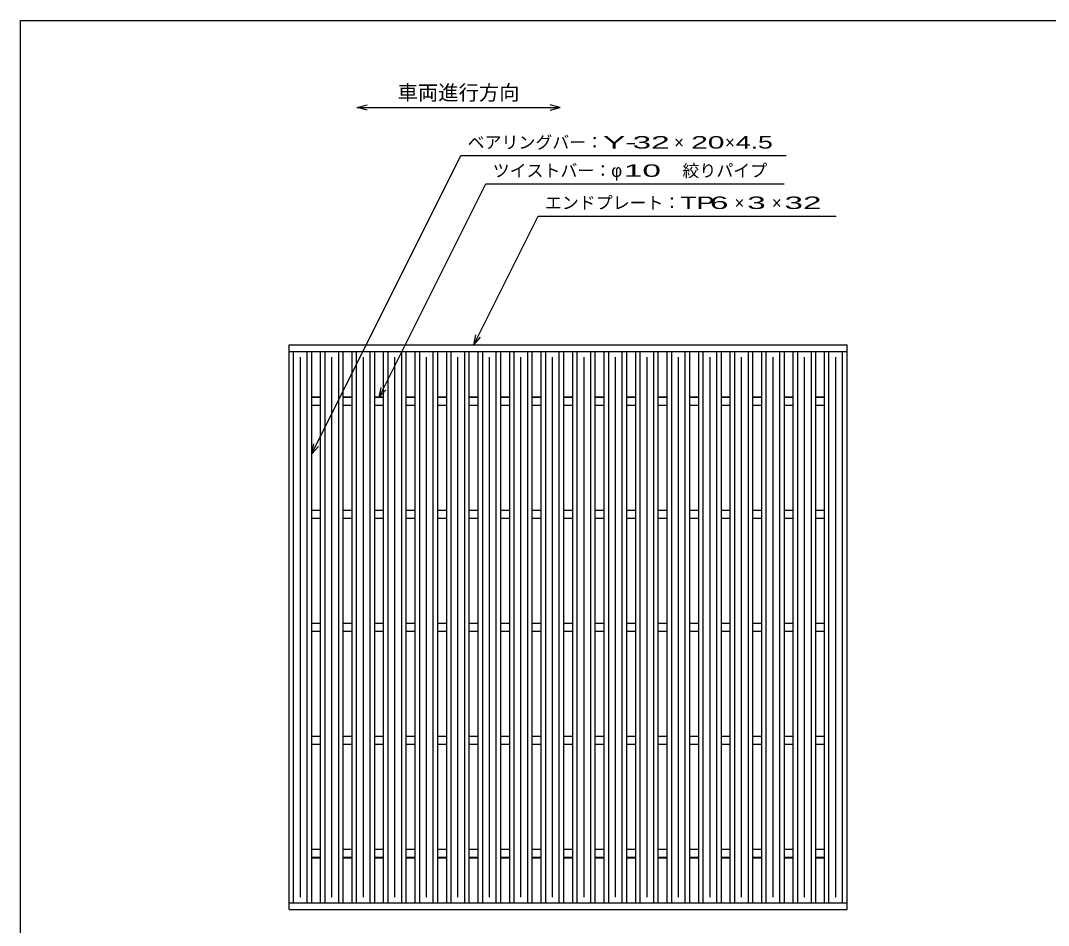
# Model space of a CAD drawing. Units: millimetres, scale not verified. Extents: x -1092 to 1042, y -770 to 629.
# Drawn here: x -1034 to -124, y -172 to 629 of the extents above; entities that cross this region are included whole.
import ezdxf
from ezdxf.enums import TextEntityAlignment as Align

# ---------------------------------------------------------------- set-up
doc = ezdxf.new("R2010")
doc.units = ezdxf.units.MM
doc.header["$LTSCALE"] = 6
for name, color, linetype, lineweight in [('CADPAC_LAYER_0000', 150, 'Continuous', 25), ('CADPAC_LAYER_0048', 3, 'Continuous', 25), ('CADPAC_LAYER_0054', 2, 'Continuous', 25)]:
    doc.layers.add(name, color=color, linetype=linetype, lineweight=lineweight)
doc.styles.add('ベクトル', font='')
doc.styles.get('ベクトル').set_extended_font_data('ベクトル')

msp = doc.modelspace()

# ---------------------------------------------------------------- linework, layer by layer
at = {"layer": 'CADPAC_LAYER_0000'}
for p, q in [((-1034.4, -690.9), (-1034.4, 629.1)), ((-1034.4, 629.1), (1041.6, 629.1))]:
    msp.add_line(p, q, dxfattribs=at)
at = {"layer": 'CADPAC_LAYER_0048'}
for p, q in [((-796.6, 342.1), (-302.6, 342.1)), ((-796.6, 336.1), (-796.6, 342.1)), ((-302.6, 336.1), (-302.6, 342.1)), ((-796.6, 336.1), (-302.6, 336.1)), ((-796.6, -151.9), (-796.6, 336.1)), ((-796.6, 336.1), (-776.6, 336.1)), ((-792.6, -151.9), (-792.6, 336.1)), ((-786.6, -146.9), (-786.6, 331.1)), ((-780.6, -151.9), (-780.6, 336.1)), ((-776.6, -151.9), (-776.6, 336.1)), ((-768.7, -151.9), (-768.7, 336.1)), ((-768.7, 336.1), (-748.7, 336.1)), ((-764.7, -151.9), (-764.7, 336.1)), ((-758.7, -146.9), (-758.7, 331.1)), ((-752.7, -151.9), (-752.7, 336.1)), ((-748.7, -151.9), (-748.7, 336.1)), ((-740.8, -151.9), (-740.8, 336.1)), ((-740.8, 336.1), (-720.8, 336.1)), ((-736.8, -151.9), (-736.8, 336.1)), ((-730.8, -146.9), (-730.8, 331.1)), ((-724.8, -151.9), (-724.8, 336.1)), ((-720.8, -151.9), (-720.8, 336.1)), ((-712.9, -151.9), (-712.9, 336.1)), ((-712.9, 336.1), (-692.9, 336.1)), ((-708.9, -151.9), (-708.9, 336.1)), ((-702.9, -146.9), (-702.9, 331.1)), ((-696.9, -151.9), (-696.9, 336.1)), ((-692.9, -151.9), (-692.9, 336.1)), ((-685, -151.9), (-685, 336.1)), ((-685, 336.1), (-665, 336.1)), ((-681, -151.9), (-681, 336.1)), ((-675, -146.9), (-675, 331.1)), ((-669, -151.9), (-669, 336.1)), ((-665, -151.9), (-665, 336.1)), ((-657.1, -151.9), (-657.1, 336.1)), ((-657.1, 336.1), (-637.1, 336.1)), ((-653.1, -151.9), (-653.1, 336.1)), ((-647.1, -146.9), (-647.1, 331.1)), ((-641.1, -151.9), (-641.1, 336.1)), ((-637.1, -151.9), (-637.1, 336.1)), ((-629.2, -151.9), (-629.2, 336.1)), ((-629.2, 336.1), (-609.2, 336.1)), ((-625.2, -151.9), (-625.2, 336.1)), ((-619.2, -146.9), (-619.2, 331.1)), ((-613.2, -151.9), (-613.2, 336.1)), ((-609.2, -151.9), (-609.2, 336.1)), ((-601.3, -151.9), (-601.3, 336.1)), ((-601.3, 336.1), (-581.3, 336.1)), ((-597.3, -151.9), (-597.3, 336.1)), ((-591.3, -146.9), (-591.3, 331.1)), ((-585.3, -151.9), (-585.3, 336.1)), ((-581.3, -151.9), (-581.3, 336.1)), ((-573.4, -151.9), (-573.4, 336.1)), ((-573.4, 336.1), (-553.4, 336.1)), ((-569.4, -151.9), (-569.4, 336.1)), ((-563.4, -146.9), (-563.4, 331.1)), ((-557.4, -151.9), (-557.4, 336.1)), ((-553.4, -151.9), (-553.4, 336.1)), ((-545.5, -151.9), (-545.5, 336.1)), ((-545.5, 336.1), (-525.5, 336.1)), ((-541.5, -151.9), (-541.5, 336.1)), ((-535.5, -146.9), (-535.5, 331.1)), ((-529.5, -151.9), (-529.5, 336.1)), ((-525.5, -151.9), (-525.5, 336.1)), ((-517.6, -151.9), (-517.6, 336.1)), ((-517.6, 336.1), (-497.6, 336.1)), ((-513.6, -151.9), (-513.6, 336.1)), ((-507.6, -146.9), (-507.6, 331.1)), ((-501.6, -151.9), (-501.6, 336.1)), ((-497.6, -151.9), (-497.6, 336.1)), ((-489.7, -151.9), (-489.7, 336.1)), ((-489.7, 336.1), (-469.7, 336.1)), ((-485.7, -151.9), (-485.7, 336.1)), ((-479.7, -146.9), (-479.7, 331.1)), ((-473.7, -151.9), (-473.7, 336.1)), ((-469.7, -151.9), (-469.7, 336.1)), ((-461.8, -151.9), (-461.8, 336.1)), ((-461.8, 336.1), (-441.8, 336.1)), ((-457.8, -151.9), (-457.8, 336.1)), ((-451.8, -146.9), (-451.8, 331.1)), ((-445.8, -151.9), (-445.8, 336.1)), ((-441.8, -151.9), (-441.8, 336.1)), ((-433.9, -151.9), (-433.9, 336.1)), ((-433.9, 336.1), (-413.9, 336.1)), ((-429.9, -151.9), (-429.9, 336.1)), ((-423.9, -146.9), (-423.9, 331.1)), ((-417.9, -151.9), (-417.9, 336.1)), ((-413.9, -151.9), (-413.9, 336.1)), ((-406, -151.9), (-406, 336.1)), ((-406, 336.1), (-386, 336.1)), ((-402, -151.9), (-402, 336.1)), ((-396, -146.9), (-396, 331.1)), ((-390, -151.9), (-390, 336.1)), ((-386, -151.9), (-386, 336.1)), ((-378.1, -151.9), (-378.1, 336.1)), ((-378.1, 336.1), (-358.1, 336.1)), ((-374.1, -151.9), (-374.1, 336.1)), ((-368.1, -146.9), (-368.1, 331.1)), ((-362.1, -151.9), (-362.1, 336.1)), ((-358.1, -151.9), (-358.1, 336.1)), ((-350.2, -151.9), (-350.2, 336.1)), ((-350.2, 336.1), (-330.2, 336.1)), ((-346.2, -151.9), (-346.2, 336.1)), ((-340.2, -146.9), (-340.2, 331.1)), ((-334.2, -151.9), (-334.2, 336.1)), ((-330.2, -151.9), (-330.2, 336.1)), ((-322.6, -151.9), (-322.6, 336.1)), ((-322.6, 336.1), (-302.6, 336.1)), ((-318.6, -151.9), (-318.6, 336.1)), ((-312.6, -146.9), (-312.6, 331.1)), ((-306.6, -151.9), (-306.6, 336.1)), ((-302.6, -151.9), (-302.6, 336.1)), ((-776.6, 296.1), (-768.7, 296.1)), ((-776.6, 295.6), (-768.7, 295.6)), ((-748.7, 296.1), (-740.8, 296.1)), ((-748.7, 295.6), (-740.8, 295.6)), ((-720.8, 296.1), (-712.9, 296.1)), ((-720.8, 295.6), (-712.9, 295.6)), ((-692.9, 296.1), (-685, 296.1)), ((-692.9, 295.6), (-685, 295.6)), ((-665, 296.1), (-657.1, 296.1)), ((-665, 295.6), (-657.1, 295.6)), ((-637.1, 296.1), (-629.2, 296.1)), ((-637.1, 295.6), (-629.2, 295.6)), ((-609.2, 296.1), (-601.3, 296.1)), ((-609.2, 295.6), (-601.3, 295.6)), ((-581.3, 296.1), (-573.4, 296.1)), ((-581.3, 295.6), (-573.4, 295.6)), ((-553.4, 296.1), (-545.5, 296.1)), ((-553.4, 295.6), (-545.5, 295.6)), ((-525.5, 296.1), (-517.6, 296.1)), ((-525.5, 295.6), (-517.6, 295.6)), ((-497.6, 296.1), (-489.7, 296.1)), ((-497.6, 295.6), (-489.7, 295.6)), ((-469.7, 296.1), (-461.8, 296.1)), ((-469.7, 295.6), (-461.8, 295.6)), ((-441.8, 296.1), (-433.9, 296.1)), ((-441.8, 295.6), (-433.9, 295.6)), ((-413.9, 296.1), (-406, 296.1)), ((-413.9, 295.6), (-406, 295.6)), ((-386, 296.1), (-378.1, 296.1)), ((-386, 295.6), (-378.1, 295.6)), ((-358.1, 296.1), (-350.2, 296.1)), ((-358.1, 295.6), (-350.2, 295.6)), ((-330.2, 296.1), (-322.3, 296.1)), ((-330.2, 295.6), (-322.3, 295.6)), ((-776.6, 288.6), (-768.7, 288.6)), ((-748.7, 288.6), (-740.8, 288.6)), ((-720.8, 288.6), (-712.9, 288.6)), ((-692.9, 288.6), (-685, 288.6)), ((-665, 288.6), (-657.1, 288.6)), ((-637.1, 288.6), (-629.2, 288.6)), ((-609.2, 288.6), (-601.3, 288.6)), ((-581.3, 288.6), (-573.4, 288.6)), ((-553.4, 288.6), (-545.5, 288.6)), ((-525.5, 288.6), (-517.6, 288.6)), ((-497.6, 288.6), (-489.7, 288.6)), ((-469.7, 288.6), (-461.8, 288.6)), ((-441.8, 288.6), (-433.9, 288.6)), ((-413.9, 288.6), (-406, 288.6)), ((-386, 288.6), (-378.1, 288.6)), ((-358.1, 288.6), (-350.2, 288.6)), ((-330.2, 288.6), (-322.3, 288.6)), ((-776.6, 195.6), (-768.7, 195.6)), ((-748.7, 195.6), (-740.8, 195.6)), ((-720.8, 195.6), (-712.9, 195.6)), ((-692.9, 195.6), (-685, 195.6)), ((-665, 195.6), (-657.1, 195.6)), ((-637.1, 195.6), (-629.2, 195.6)), ((-609.2, 195.6), (-601.3, 195.6)), ((-581.3, 195.6), (-573.4, 195.6)), ((-553.4, 195.6), (-545.5, 195.6)), ((-525.5, 195.6), (-517.6, 195.6)), ((-497.6, 195.6), (-489.7, 195.6)), ((-469.7, 195.6), (-461.8, 195.6)), ((-441.8, 195.6), (-433.9, 195.6)), ((-413.9, 195.6), (-406, 195.6)), ((-386, 195.6), (-378.1, 195.6)), ((-358.1, 195.6), (-350.2, 195.6)), ((-330.2, 195.6), (-322.3, 195.6)), ((-776.6, 188.6), (-768.7, 188.6)), ((-748.7, 188.6), (-740.8, 188.6)), ((-720.8, 188.6), (-712.9, 188.6)), ((-692.9, 188.6), (-685, 188.6)), ((-665, 188.6), (-657.1, 188.6)), ((-637.1, 188.6), (-629.2, 188.6)), ((-609.2, 188.6), (-601.3, 188.6)), ((-581.3, 188.6), (-573.4, 188.6)), ((-553.4, 188.6), (-545.5, 188.6)), ((-525.5, 188.6), (-517.6, 188.6)), ((-497.6, 188.6), (-489.7, 188.6)), ((-469.7, 188.6), (-461.8, 188.6)), ((-441.8, 188.6), (-433.9, 188.6)), ((-413.9, 188.6), (-406, 188.6)), ((-386, 188.6), (-378.1, 188.6)), ((-358.1, 188.6), (-350.2, 188.6)), ((-330.2, 188.6), (-322.3, 188.6)), ((-776.6, 95.6), (-768.7, 95.6)), ((-748.7, 95.6), (-740.8, 95.6)), ((-720.8, 95.6), (-712.9, 95.6)), ((-692.9, 95.6), (-685, 95.6)), ((-665, 95.6), (-657.1, 95.6)), ((-637.1, 95.6), (-629.2, 95.6)), ((-609.2, 95.6), (-601.3, 95.6)), ((-581.3, 95.6), (-573.4, 95.6)), ((-553.4, 95.6), (-545.5, 95.6)), ((-525.5, 95.6), (-517.6, 95.6)), ((-497.6, 95.6), (-489.7, 95.6)), ((-469.7, 95.6), (-461.8, 95.6)), ((-441.8, 95.6), (-433.9, 95.6)), ((-413.9, 95.6), (-406, 95.6)), ((-386, 95.6), (-378.1, 95.6)), ((-358.1, 95.6), (-350.2, 95.6)), ((-330.2, 95.6), (-322.3, 95.6)), ((-776.6, 88.6), (-768.7, 88.6)), ((-748.7, 88.6), (-740.8, 88.6)), ((-720.8, 88.6), (-712.9, 88.6)), ((-692.9, 88.6), (-685, 88.6)), ((-665, 88.6), (-657.1, 88.6)), ((-637.1, 88.6), (-629.2, 88.6)), ((-609.2, 88.6), (-601.3, 88.6)), ((-581.3, 88.6), (-573.4, 88.6)), ((-553.4, 88.6), (-545.5, 88.6)), ((-525.5, 88.6), (-517.6, 88.6)), ((-497.6, 88.6), (-489.7, 88.6)), ((-469.7, 88.6), (-461.8, 88.6)), ((-441.8, 88.6), (-433.9, 88.6)), ((-413.9, 88.6), (-406, 88.6)), ((-386, 88.6), (-378.1, 88.6)), ((-358.1, 88.6), (-350.2, 88.6)), ((-330.2, 88.6), (-322.3, 88.6)), ((-776.6, -4.4), (-768.7, -4.4)), ((-748.7, -4.4), (-740.8, -4.4)), ((-720.8, -4.4), (-712.9, -4.4)), ((-692.9, -4.4), (-685, -4.4)), ((-665, -4.4), (-657.1, -4.4)), ((-637.1, -4.4), (-629.2, -4.4)), ((-609.2, -4.4), (-601.3, -4.4)), ((-581.3, -4.4), (-573.4, -4.4)), ((-553.4, -4.4), (-545.5, -4.4)), ((-525.5, -4.4), (-517.6, -4.4)), ((-497.6, -4.4), (-489.7, -4.4)), ((-469.7, -4.4), (-461.8, -4.4)), ((-441.8, -4.4), (-433.9, -4.4)), ((-413.9, -4.4), (-406, -4.4)), ((-386, -4.4), (-378.1, -4.4)), ((-358.1, -4.4), (-350.2, -4.4)), ((-330.2, -4.4), (-322.3, -4.4)), ((-776.6, -11.4), (-768.7, -11.4)), ((-748.7, -11.4), (-740.8, -11.4)), ((-720.8, -11.4), (-712.9, -11.4)), ((-692.9, -11.4), (-685, -11.4)), ((-665, -11.4), (-657.1, -11.4)), ((-637.1, -11.4), (-629.2, -11.4)), ((-609.2, -11.4), (-601.3, -11.4)), ((-581.3, -11.4), (-573.4, -11.4)), ((-553.4, -11.4), (-545.5, -11.4)), ((-525.5, -11.4), (-517.6, -11.4)), ((-497.6, -11.4), (-489.7, -11.4)), ((-469.7, -11.4), (-461.8, -11.4)), ((-441.8, -11.4), (-433.9, -11.4)), ((-413.9, -11.4), (-406, -11.4)), ((-386, -11.4), (-378.1, -11.4)), ((-358.1, -11.4), (-350.2, -11.4)), ((-330.2, -11.4), (-322.3, -11.4)), ((-776.6, -104.4), (-768.7, -104.4)), ((-748.7, -104.4), (-740.8, -104.4)), ((-720.8, -104.4), (-712.9, -104.4)), ((-692.9, -104.4), (-685, -104.4)), ((-665, -104.4), (-657.1, -104.4)), ((-637.1, -104.4), (-629.2, -104.4)), ((-609.2, -104.4), (-601.3, -104.4)), ((-581.3, -104.4), (-573.4, -104.4)), ((-553.4, -104.4), (-545.5, -104.4)), ((-525.5, -104.4), (-517.6, -104.4)), ((-497.6, -104.4), (-489.7, -104.4)), ((-469.7, -104.4), (-461.8, -104.4)), ((-441.8, -104.4), (-433.9, -104.4)), ((-413.9, -104.4), (-406, -104.4)), ((-386, -104.4), (-378.1, -104.4)), ((-358.1, -104.4), (-350.2, -104.4)), ((-330.2, -104.4), (-322.3, -104.4)), ((-776.6, -111.4), (-768.7, -111.4)), ((-776.6, -111.9), (-768.7, -111.9)), ((-748.7, -111.4), (-740.8, -111.4)), ((-748.7, -111.9), (-740.8, -111.9)), ((-720.8, -111.4), (-712.9, -111.4)), ((-720.8, -111.9), (-712.9, -111.9)), ((-692.9, -111.4), (-685, -111.4)), ((-692.9, -111.9), (-685, -111.9)), ((-665, -111.4), (-657.1, -111.4)), ((-665, -111.9), (-657.1, -111.9)), ((-637.1, -111.4), (-629.2, -111.4)), ((-637.1, -111.9), (-629.2, -111.9)), ((-609.2, -111.4), (-601.3, -111.4)), ((-609.2, -111.9), (-601.3, -111.9)), ((-581.3, -111.4), (-573.4, -111.4)), ((-581.3, -111.9), (-573.4, -111.9)), ((-553.4, -111.4), (-545.5, -111.4)), ((-553.4, -111.9), (-545.5, -111.9)), ((-525.5, -111.4), (-517.6, -111.4)), ((-525.5, -111.9), (-517.6, -111.9)), ((-497.6, -111.4), (-489.7, -111.4)), ((-497.6, -111.9), (-489.7, -111.9)), ((-469.7, -111.4), (-461.8, -111.4)), ((-469.7, -111.9), (-461.8, -111.9)), ((-441.8, -111.4), (-433.9, -111.4)), ((-441.8, -111.9), (-433.9, -111.9)), ((-413.9, -111.4), (-406, -111.4)), ((-413.9, -111.9), (-406, -111.9)), ((-386, -111.4), (-378.1, -111.4)), ((-386, -111.9), (-378.1, -111.9)), ((-358.1, -111.4), (-350.2, -111.4)), ((-358.1, -111.9), (-350.2, -111.9)), ((-330.2, -111.4), (-322.3, -111.4)), ((-330.2, -111.9), (-322.3, -111.9)), ((-796.6, -151.9), (-302.6, -151.9)), ((-796.6, -157.9), (-796.6, -151.9)), ((-796.6, -151.9), (-776.6, -151.9)), ((-768.7, -151.9), (-748.7, -151.9)), ((-740.8, -151.9), (-720.8, -151.9)), ((-712.9, -151.9), (-692.9, -151.9)), ((-685, -151.9), (-665, -151.9)), ((-657.1, -151.9), (-637.1, -151.9)), ((-629.2, -151.9), (-609.2, -151.9)), ((-601.3, -151.9), (-581.3, -151.9)), ((-573.4, -151.9), (-553.4, -151.9)), ((-545.5, -151.9), (-525.5, -151.9)), ((-517.6, -151.9), (-497.6, -151.9)), ((-489.7, -151.9), (-469.7, -151.9)), ((-461.8, -151.9), (-441.8, -151.9)), ((-433.9, -151.9), (-413.9, -151.9)), ((-406, -151.9), (-386, -151.9)), ((-378.1, -151.9), (-358.1, -151.9)), ((-350.2, -151.9), (-330.2, -151.9)), ((-322.6, -151.9), (-302.6, -151.9)), ((-302.6, -157.9), (-302.6, -151.9)), ((-796.6, -157.9), (-302.6, -157.9))]:
    msp.add_line(p, q, dxfattribs=at)
at = {"layer": 'CADPAC_LAYER_0054', "color": 4}
for p, q in [((-736.6, 552.1), (-727.6, 554.5)), ((-727.6, 549.7), (-736.6, 552.1)), ((-736.6, 552.1), (-556.6, 552.1)), ((-556.6, 552.1), (-565.6, 554.5)), ((-565.6, 549.7), (-556.6, 552.1)), ((-776.6, 245.6), (-644.6, 509.6)), ((-644.6, 509.6), (-356.6, 509.6)), ((-716.85, 295.6), (-622.35, 484.6)), ((-622.35, 484.6), (-358.35, 484.6)), ((-633.15, 342.1), (-576.15, 456.1)), ((-576.15, 456.1), (-312.15, 456.1)), ((-633.15, 342.1), (-631.35, 350.86)), ((-633.15, 342.1), (-627.15, 348.7)), ((-716.85, 295.6), (-715.05, 304.36)), ((-716.85, 295.6), (-710.85, 302.2)), ((-776.6, 245.6), (-774.8, 254.36)), ((-776.6, 245.6), (-770.6, 252.2))]:
    msp.add_line(p, q, dxfattribs=at)

# ---------------------------------------------------------------- texts
at = {"layer": 'CADPAC_LAYER_0054', "style": 'ベクトル'}
for s, height, p in [('車両進行方向', 13.2, (-700.6, 565.3)), ('ベアリングバー：', 11, (-638.6, 521.3)), ('×', 11, (-455.6, 521.3)), ('×', 11, (-410.6, 521.3)), ('ツイストバー：', 11, (-616.35, 496.3)), ('絞りパイプ', 11, (-448.35, 496.3)), ('φ', 11, (-511.35, 496.3)), ('エンドプレート：', 11, (-570.15, 467.8)), ('×', 11, (-402.15, 467.8)), ('×', 11, (-369.15, 467.8))]:
    msp.add_text(s, height=height, dxfattribs=at).set_placement(p, align=Align.MIDDLE_LEFT)
for s, width, p in [('Y-', 2, (-518.6, 521.3)), (' 32 ', 2, (-500.6, 521.3)), ('20', 1.8, (-440.6, 521.3)), (' 4.5 ', 1.6, (-407.6, 521.3)), (' 10 ', 2, (-508.35, 496.3)), ('TP', 1.6, (-450.15, 467.8)), (' 6 ', 2, (-432.15, 467.8)), (' 3 ', 2, (-399.15, 467.8)), (' 32 ', 2, (-366.15, 467.8))]:
    msp.add_text(s, height=11, dxfattribs=dict(at, width=width)).set_placement(p, align=Align.MIDDLE_LEFT)

doc.saveas('drawing.dxf')
